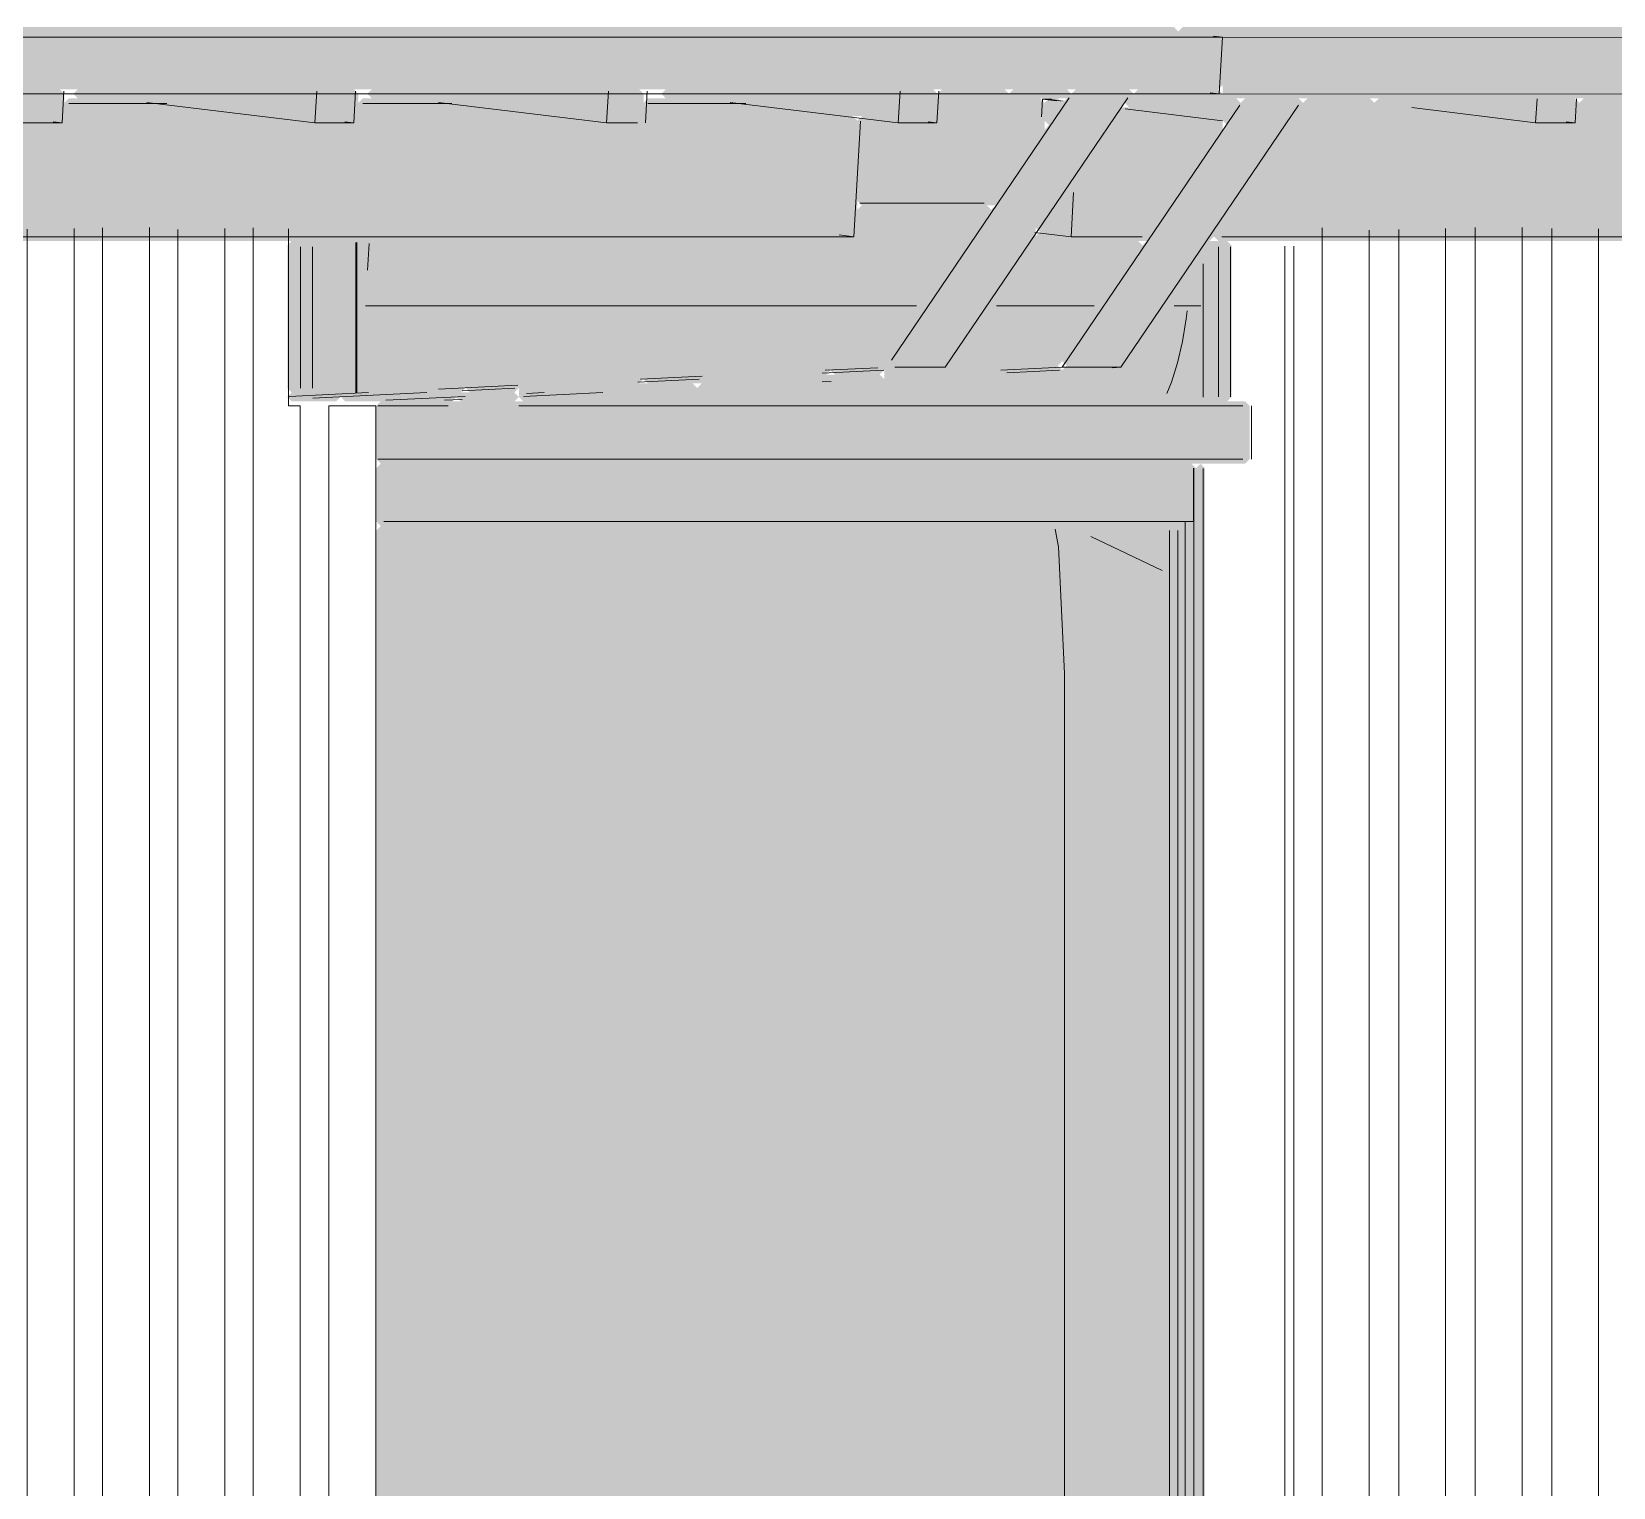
# Model space of a CAD drawing. Header units: millimetres. Extents: x 0 to 84100, y 0 to 59400.
# Drawn here: x 60988 to 62763, y 48178 to 49811 of the extents above; entities that cross this region are included whole.
import ezdxf

# ---------------------------------------------------------------- set-up
doc = ezdxf.new("R2010")
doc.units = ezdxf.units.MM
doc.layers.add('10_見えがかり', color=7, linetype='Continuous', lineweight=13)
doc.layers.add('12_見えがかり（ガラス）', color=5, linetype='Continuous', lineweight=9)

msp = doc.modelspace()

# ---------------------------------------------------------------- hatches: boundary and pattern name
at = {"layer": '10_見えがかり', "true_color": 0xbdbdbd}
for points in [[(62279.9, 49806.6), (62319.9, 49806.6), (62324.9, 49801.6), (62324.9, 49751.6), (62319.9, 49746.6), (60309.9, 49746.6), (60304.9, 49751.6), (60304.9, 49801.6), (60299.9, 49806.6), (60259.9, 49806.6), (60254.9, 49811.6), (60259.9, 49816.6), (62269.9, 49816.6)], [(64319.9, 49806.6), (64369.9, 49806.6), (64374.9, 49801.6), (64374.9, 49771.6), (64364.9, 49761.6), (64364.9, 49741.6), (64359.9, 49736.6), (62329.9, 49736.6), (62324.9, 49741.6), (62324.9, 49801.6), (62319.9, 49806.6), (62279.9, 49806.6), (62274.9, 49811.6), (62279.9, 49816.6), (64309.9, 49816.6)], [(61024.9, 49741.6), (61024.9, 49711.6), (61019.9, 49706.6), (60959.9, 49706.6), (60949.9, 49716.6), (60879.9, 49716.6), (60869.9, 49726.6), (60799.9, 49726.6), (60789.9, 49736.6), (60719.9, 49736.6), (60714.9, 49741.6), (60719.9, 49746.6), (61019.9, 49746.6)], [(61354.9, 49741.6), (61354.9, 49721.6), (61339.9, 49706.6), (61289.9, 49706.6), (61279.9, 49716.6), (61209.9, 49716.6), (61199.9, 49726.6), (61129.9, 49726.6), (61119.9, 49736.6), (61039.9, 49736.6), (61034.9, 49741.6), (61039.9, 49746.6), (61349.9, 49746.6)], [(61674.9, 49741.6), (61674.9, 49711.6), (61669.9, 49706.6), (61619.9, 49706.6), (61609.9, 49716.6), (61539.9, 49716.6), (61529.9, 49726.6), (61449.9, 49726.6), (61439.9, 49736.6), (61369.9, 49736.6), (61364.9, 49741.6), (61369.9, 49746.6), (61669.9, 49746.6)], [(62004.9, 49741.6), (62004.9, 49711.6), (61999.9, 49706.6), (61949.9, 49706.6), (61939.9, 49716.6), (61859.9, 49716.6), (61849.9, 49726.6), (61779.9, 49726.6), (61769.9, 49736.6), (61699.9, 49736.6), (61694.9, 49741.6), (61699.9, 49746.6), (61999.9, 49746.6)], [(62089.9, 49736.6), (62119.9, 49736.6), (62124.9, 49731.6), (62124.9, 49691.6), (62104.9, 49671.6), (62104.9, 49661.6), (62084.9, 49641.6), (62084.9, 49631.6), (62069.9, 49616.6), (62059.9, 49616.6), (61919.9, 49616.6), (61914.9, 49621.6), (61914.9, 49711.6), (61919.9, 49716.6), (61939.9, 49716.6), (61949.9, 49706.6), (61999.9, 49706.6), (62004.9, 49711.6), (62004.9, 49741.6), (62009.9, 49746.6), (62079.9, 49746.6)], [(62149.9, 49736.6), (62089.9, 49736.6), (62084.9, 49741.6), (62089.9, 49746.6), (62149.9, 49746.6), (62154.9, 49741.6)], [(62339.9, 49736.6), (62344.9, 49731.6), (62334.9, 49721.6), (62334.9, 49711.6), (62329.9, 49706.6), (62319.9, 49716.6), (62249.9, 49716.6), (62239.9, 49726.6), (62219.9, 49726.6), (62214.9, 49731.6), (62229.9, 49746.6), (62319.9, 49746.6), (62329.9, 49736.6)], [(61849.9, 49726.6), (61859.9, 49716.6), (61909.9, 49716.6), (61914.9, 49711.6), (61914.9, 49611.6), (61914.9, 49581.6), (61909.9, 49576.6), (61289.9, 49576.6), (60289.9, 49576.6), (60284.9, 49581.6), (60304.9, 49601.6), (60304.9, 49611.6), (60334.9, 49641.6), (60334.9, 49651.6), (60354.9, 49671.6), (60354.9, 49681.6), (60374.9, 49701.6), (60374.9, 49711.6), (60399.9, 49736.6), (60459.9, 49736.6), (60469.9, 49726.6), (60539.9, 49726.6), (60549.9, 49716.6), (60629.9, 49716.6), (60639.9, 49706.6), (60689.9, 49706.6), (60694.9, 49711.6), (60694.9, 49731.6), (60699.9, 49736.6), (60789.9, 49736.6), (60799.9, 49726.6), (60869.9, 49726.6), (60879.9, 49716.6), (60949.9, 49716.6), (60959.9, 49706.6), (61019.9, 49706.6), (61024.9, 49711.6), (61024.9, 49731.6), (61029.9, 49736.6), (61119.9, 49736.6), (61129.9, 49726.6), (61199.9, 49726.6), (61209.9, 49716.6), (61279.9, 49716.6), (61289.9, 49706.6), (61339.9, 49706.6), (61354.9, 49721.6), (61354.9, 49731.6), (61359.9, 49736.6), (61439.9, 49736.6), (61449.9, 49726.6), (61529.9, 49726.6), (61539.9, 49716.6), (61609.9, 49716.6), (61619.9, 49706.6), (61669.9, 49706.6), (61674.9, 49711.6), (61674.9, 49731.6), (61679.9, 49736.6), (61769.9, 49736.6), (61779.9, 49726.6)], [(62319.9, 49716.6), (62324.9, 49711.6), (62324.9, 49701.6), (62314.9, 49691.6), (62314.9, 49681.6), (62294.9, 49661.6), (62294.9, 49651.6), (62274.9, 49631.6), (62274.9, 49621.6), (62254.9, 49601.6), (62254.9, 49591.6), (62239.9, 49576.6), (62229.9, 49576.6), (62159.9, 49576.6), (62149.9, 49586.6), (62119.9, 49586.6), (62114.9, 49591.6), (62134.9, 49611.6), (62134.9, 49621.6), (62164.9, 49651.6), (62164.9, 49661.6), (62184.9, 49681.6), (62184.9, 49691.6), (62204.9, 49711.6), (62204.9, 49721.6), (62209.9, 49726.6), (62239.9, 49726.6), (62249.9, 49716.6)], [(62129.9, 49706.6), (62124.9, 49711.6), (62124.9, 49731.6), (62129.9, 49736.6), (62139.9, 49736.6), (62144.9, 49731.6), (62144.9, 49721.6)], [(63899.9, 49726.6), (63909.9, 49716.6), (63959.9, 49716.6), (63964.9, 49711.6), (63964.9, 49611.6), (63954.9, 49601.6), (63954.9, 49581.6), (63949.9, 49576.6), (63529.9, 49576.6), (63339.9, 49576.6), (62329.9, 49576.6), (62319.9, 49576.6), (62314.9, 49581.6), (62314.9, 49591.6), (62334.9, 49611.6), (62334.9, 49621.6), (62354.9, 49641.6), (62354.9, 49651.6), (62374.9, 49671.6), (62374.9, 49681.6), (62394.9, 49701.6), (62394.9, 49711.6), (62419.9, 49736.6), (62489.9, 49736.6), (62499.9, 49726.6), (62569.9, 49726.6), (62579.9, 49716.6), (62649.9, 49716.6), (62659.9, 49706.6), (62719.9, 49706.6), (62724.9, 49711.6), (62724.9, 49731.6), (62729.9, 49736.6), (62819.9, 49736.6), (62829.9, 49726.6), (62899.9, 49726.6), (62909.9, 49716.6), (62979.9, 49716.6), (62989.9, 49706.6), (63049.9, 49706.6), (63054.9, 49711.6), (63054.9, 49731.6), (63059.9, 49736.6), (63149.9, 49736.6), (63159.9, 49726.6), (63229.9, 49726.6), (63239.9, 49716.6), (63309.9, 49716.6), (63319.9, 49706.6), (63379.9, 49706.6), (63384.9, 49711.6), (63384.9, 49731.6), (63389.9, 49736.6), (63479.9, 49736.6), (63489.9, 49726.6), (63559.9, 49726.6), (63569.9, 49716.6), (63649.9, 49716.6), (63659.9, 49706.6), (63709.9, 49706.6), (63714.9, 49711.6), (63714.9, 49731.6), (63719.9, 49736.6), (63819.9, 49736.6), (63829.9, 49726.6)], [(62724.9, 49731.6), (62724.9, 49711.6), (62719.9, 49706.6), (62659.9, 49706.6), (62649.9, 49716.6), (62579.9, 49716.6), (62569.9, 49726.6), (62499.9, 49726.6), (62494.9, 49731.6), (62499.9, 49736.6), (62719.9, 49736.6)], [(61279.9, 49406.6), (61274.9, 49411.6), (61274.9, 49571.6), (61279.9, 49576.6), (61289.9, 49576.6), (61284.9, 49571.6), (61284.9, 49411.6), (61289.9, 49406.6)]]:
    msp.add_hatch(color=8, dxfattribs=at).paths.add_polyline_path(points)
at = {"layer": '10_見えがかり', "true_color": 0xe9dcc4}
for points in [[(62204.9, 49711.6), (62184.9, 49691.6), (62184.9, 49681.6), (62164.9, 49661.6), (62164.9, 49651.6), (62134.9, 49621.6), (62134.9, 49611.6), (62114.9, 49591.6), (62114.9, 49581.6), (62094.9, 49561.6), (62094.9, 49551.6), (62074.9, 49531.6), (62074.9, 49521.6), (62054.9, 49501.6), (62054.9, 49491.6), (62034.9, 49471.6), (62034.9, 49461.6), (62009.9, 49436.6), (61959.9, 49436.6), (61954.9, 49441.6), (61954.9, 49451.6), (61974.9, 49471.6), (61974.9, 49481.6), (61994.9, 49501.6), (61994.9, 49511.6), (62024.9, 49541.6), (62024.9, 49551.6), (62044.9, 49571.6), (62044.9, 49581.6), (62064.9, 49601.6), (62064.9, 49611.6), (62084.9, 49631.6), (62084.9, 49641.6), (62104.9, 49661.6), (62104.9, 49671.6), (62124.9, 49691.6), (62124.9, 49701.6), (62144.9, 49721.6), (62144.9, 49731.6), (62159.9, 49746.6), (62219.9, 49746.6), (62224.9, 49741.6), (62204.9, 49721.6)], [(62394.9, 49701.6), (62374.9, 49681.6), (62374.9, 49671.6), (62354.9, 49651.6), (62354.9, 49641.6), (62334.9, 49621.6), (62334.9, 49611.6), (62314.9, 49591.6), (62314.9, 49581.6), (62309.9, 49576.6), (62284.9, 49551.6), (62284.9, 49541.6), (62264.9, 49521.6), (62264.9, 49511.6), (62244.9, 49491.6), (62244.9, 49481.6), (62224.9, 49461.6), (62224.9, 49451.6), (62209.9, 49436.6), (62149.9, 49436.6), (62144.9, 49441.6), (62164.9, 49461.6), (62164.9, 49471.6), (62194.9, 49501.6), (62194.9, 49511.6), (62214.9, 49531.6), (62214.9, 49541.6), (62234.9, 49561.6), (62234.9, 49571.6), (62254.9, 49591.6), (62254.9, 49601.6), (62274.9, 49621.6), (62274.9, 49631.6), (62294.9, 49651.6), (62294.9, 49661.6), (62314.9, 49681.6), (62314.9, 49691.6), (62334.9, 49711.6), (62334.9, 49721.6), (62349.9, 49736.6), (62409.9, 49736.6), (62414.9, 49731.6), (62394.9, 49711.6)], [(61674.9, 49421.6), (61679.9, 49426.6), (61739.9, 49426.6), (61744.9, 49421.6), (61739.9, 49416.6), (61679.9, 49416.6)], [(61879.9, 49416.6), (61874.9, 49421.6), (61879.9, 49426.6), (61939.9, 49426.6), (61944.9, 49421.6), (61939.9, 49416.6)], [(61884.9, 49431.6), (61889.9, 49436.6), (61939.9, 49436.6), (61944.9, 49431.6), (61939.9, 49426.6), (61889.9, 49426.6)], [(62074.9, 49431.6), (62079.9, 49436.6), (62139.9, 49436.6), (62144.9, 49431.6), (62139.9, 49426.6), (62079.9, 49426.6)], [(61274.9, 49401.6), (61279.9, 49406.6), (61289.9, 49406.6), (61329.9, 49406.6), (61334.9, 49401.6), (61329.9, 49396.6), (61279.9, 49396.6)], [(61469.9, 49396.6), (61464.9, 49401.6), (61469.9, 49406.6), (61529.9, 49406.6), (61534.9, 49401.6), (61529.9, 49396.6)], [(61474.9, 49411.6), (61479.9, 49416.6), (61529.9, 49416.6), (61534.9, 49411.6), (61529.9, 49406.6), (61479.9, 49406.6)], [(61669.9, 49406.6), (61664.9, 49411.6), (61669.9, 49416.6), (61729.9, 49416.6), (61734.9, 49411.6), (61729.9, 49406.6)], [(62354.9, 49391.6), (62354.9, 49331.6), (62349.9, 49326.6), (61379.9, 49326.6), (61374.9, 49331.6), (61374.9, 49391.6), (61379.9, 49396.6), (61459.9, 49396.6), (61539.9, 49396.6), (62329.9, 49396.6), (62349.9, 49396.6)], [(62294.9, 49321.6), (62294.9, 49261.6), (62289.9, 49256.6), (62279.9, 49256.6), (61379.9, 49256.6), (61374.9, 49261.6), (61374.9, 49321.6), (61379.9, 49326.6), (62289.9, 49326.6)], [(62304.9, 49321.6), (62304.9, 46951.6), (62299.9, 46946.6), (62294.9, 46951.6), (62294.9, 47031.6), (62289.9, 47036.6), (62279.9, 47036.6), (62284.9, 47041.6), (62284.9, 49251.6), (62279.9, 49256.6), (62289.9, 49256.6), (62294.9, 49261.6), (62294.9, 49321.6), (62299.9, 49326.6)]]:
    msp.add_hatch(color=8, dxfattribs=at).paths.add_polyline_path(points)
at = {"layer": '12_見えがかり（ガラス）', "true_color": 0xdce9f2}
h = msp.add_hatch(color=8, dxfattribs=at)
h.paths.add_polyline_path([(62064.9, 49611.6), (62064.9, 49601.6), (62044.9, 49581.6), (62044.9, 49571.6), (62024.9, 49551.6), (62024.9, 49541.6), (61994.9, 49511.6), (61994.9, 49501.6), (61974.9, 49481.6), (61974.9, 49471.6), (61954.9, 49451.6), (61954.9, 49441.6), (61959.9, 49436.6), (62009.9, 49436.6), (62034.9, 49461.6), (62034.9, 49471.6), (62054.9, 49491.6), (62054.9, 49501.6), (62074.9, 49521.6), (62074.9, 49531.6), (62094.9, 49551.6), (62094.9, 49561.6), (62119.9, 49586.6), (62149.9, 49586.6), (62159.9, 49576.6), (62229.9, 49576.6), (62234.9, 49571.6), (62234.9, 49561.6), (62214.9, 49541.6), (62214.9, 49531.6), (62194.9, 49511.6), (62194.9, 49501.6), (62164.9, 49471.6), (62164.9, 49461.6), (62139.9, 49436.6), (62079.9, 49436.6), (62074.9, 49431.6), (62079.9, 49426.6), (62139.9, 49426.6), (62149.9, 49436.6), (62209.9, 49436.6), (62224.9, 49451.6), (62224.9, 49461.6), (62244.9, 49481.6), (62244.9, 49491.6), (62264.9, 49511.6), (62264.9, 49521.6), (62284.9, 49541.6), (62284.9, 49551.6), (62309.9, 49576.6), (62329.9, 49576.6), (62334.9, 49571.6), (62334.9, 49401.6), (62329.9, 49396.6), (61539.9, 49396.6), (61534.9, 49401.6), (61534.9, 49411.6), (61529.9, 49416.6), (61479.9, 49416.6), (61459.9, 49396.6), (61339.9, 49396.6), (61329.9, 49406.6), (61289.9, 49406.6), (61284.9, 49411.6), (61284.9, 49571.6), (61289.9, 49576.6), (61909.9, 49576.6), (61914.9, 49581.6), (61914.9, 49611.6), (61919.9, 49616.6), (62059.9, 49616.6)])
h.paths.add_polyline_path([(61944.9, 49431.6), (61939.9, 49436.6), (61889.9, 49436.6), (61874.9, 49421.6), (61879.9, 49416.6), (61939.9, 49416.6), (61944.9, 49421.6)], flags=0)
h.paths.add_polyline_path([(61744.9, 49421.6), (61739.9, 49426.6), (61679.9, 49426.6), (61664.9, 49411.6), (61669.9, 49406.6), (61729.9, 49406.6)], flags=0)
msp.add_hatch(color=8, dxfattribs=at).paths.add_polyline_path([(62279.9, 49256.6), (62284.9, 49251.6), (62284.9, 47041.6), (62279.9, 47036.6), (61379.9, 47036.6), (61374.9, 47041.6), (61374.9, 49251.6), (61379.9, 49256.6)])

# ---------------------------------------------------------------- linework, layer by layer
at = {"layer": '10_見えがかり'}
for points in [[(60307.7, 49805.1), (62324.4, 49805.1)], [(62324.4, 49805.1), (62314.5, 49806.3)], [(62314.5, 49806.3), (62324.4, 49805.1)], [(62320.7, 49741.6), (62324.4, 49805.1)], [(62320.8, 49741.6), (62324.4, 49805.1)], [(62324.4, 49805.1), (64371.8, 49804.8)], [(62320.7, 49741.6), (60304.1, 49741.6)], [(61022.3, 49709.1), (61024.4, 49744.8)], [(61306.1, 49709.1), (61308.1, 49744.8)], [(61349.6, 49709.1), (61351.6, 49744.8)], [(61633.3, 49709.1), (61635.4, 49744.8)], [(61676.9, 49709.1), (61678.9, 49744.8)], [(61960.6, 49709.1), (61962.7, 49744.8)], [(62004.1, 49709.1), (62006.2, 49744.8)], [(62320.7, 49741.6), (62310.9, 49742.8)], [(62320.8, 49741.6), (62310.9, 49742.8)], [(62320.8, 49741.6), (64368.2, 49741.2)], [(61029.8, 49730.7), (61139.8, 49730.7)], [(61306.1, 49709.1), (61117.5, 49731.9)], [(61359.7, 49730.7), (61459.6, 49730.7)], [(61633.3, 49709.1), (61444.7, 49731.9)], [(61679.5, 49730.7), (61789.5, 49730.7)], [(61960.6, 49709.1), (61772, 49731.9)], [(62152.5, 49737.3), (61953.2, 49442.9)], [(62218.2, 49737.3), (62013.4, 49434.8)], [(62122.5, 49735.7), (62121.4, 49715.8)], [(62138.7, 49733.7), (62122.5, 49735.7)], [(62122.5, 49735.7), (62132.5, 49735.7)], [(62145.8, 49733.5), (62125.9, 49735.9)], [(62344.1, 49729.1), (62144.8, 49434.8)], [(62409.9, 49729.1), (62210.6, 49434.8)], [(62324.4, 49711.5), (62215.2, 49724.9)], [(62676, 49709.1), (62537.1, 49726.2)], [(62676, 49709.1), (62677.6, 49735.9)], [(62720.2, 49709.1), (62721.7, 49735.9)], [(60978.8, 49709.1), (61022.3, 49709.1)], [(61012.4, 49710.3), (61022.3, 49709.1)], [(61306.1, 49709.1), (61349.6, 49709.1)], [(61339.7, 49710.3), (61349.6, 49709.1)], [(61633.3, 49709.1), (61668.2, 49709.1)], [(61910.8, 49581.3), (61918.3, 49710.8)], [(61960.6, 49709.1), (62004.1, 49709.1)], [(61994.2, 49710.3), (62004.1, 49709.1)], [(62676, 49709.1), (62720.2, 49709.1)], [(62710.2, 49710.3), (62720.2, 49709.1)], [(61917.4, 49618.8), (62057.2, 49618.8)], [(62157.4, 49631.1), (62154.6, 49581.3)], [(60301.6, 49581.3), (61910.8, 49581.3)], [(61035.7, 49590.4), (61035.7, 47206.6), (60983, 47206.6), (60983, 49589.9)], [(61120.3, 49591.5), (61120.3, 47206.6), (61067.6, 47206.6), (61067.6, 49591.4)], [(61205, 49590.7), (61205, 47206.6), (61152.3, 47206.6), (61152.3, 49589.4)], [(61276.3, 49590.1), (61276.3, 49391.6), (61289.6, 49391.6), (61289.6, 47206.6), (61236.9, 47206.6), (61236.9, 49591.3)], [(61910.8, 49581.3), (61894.4, 49583.3)], [(62114.1, 49586.2), (62154.6, 49581.3)], [(62154.6, 49581.3), (62234.3, 49581.3)], [(62324, 49581.3), (63948.3, 49581.3)], [(62489, 49588.5), (62489, 47206.6), (62436.5, 47206.6), (62436.5, 49591.1)], [(62574.9, 49590.7), (62574.9, 47206.6), (62522.3, 47206.6), (62522.3, 49589.5)], [(62660.7, 49591.5), (62660.7, 47206.6), (62608.2, 47206.6), (62608.2, 49591.5)], [(62746.6, 49590), (62746.6, 47206.6), (62694, 47206.6), (62694, 49590.4)], [(61351.8, 49406.2), (61351.8, 49574.7)], [(61353.2, 49406.2), (61353.2, 49574.7)], [(61366.9, 49573.7), (61365.2, 49543.8)], [(62394.4, 46796.6), (62394.4, 49570.8)], [(62394.4, 49570.8), (62394.4, 46946.6)], [(62404.6, 49570.8), (62404.6, 46946.6)], [(62302.9, 49401.1), (62302.9, 49550.8)], [(61362.9, 49503.9), (61981.1, 49503.9)], [(62070.8, 49503.9), (62180.5, 49503.9)], [(62270.3, 49503.9), (62300.2, 49503.9)], [(62283.8, 49489.3), (62284.8, 49498)], [(62279.6, 49463.9), (62283.8, 49489.3)], [(62274, 49439.9), (62279.6, 49463.9)], [(62267.3, 49418.1), (62274, 49439.9)], [(61737.4, 49421.3), (61668.4, 49417.9)], [(61740.6, 49424.7), (61671.6, 49421.3)], [(61944.4, 49431.4), (61875.4, 49428)], [(61937.8, 49434.3), (61878.6, 49431.4)], [(61957, 49434.8), (62013.4, 49434.8)], [(62144.8, 49434.8), (62075.8, 49431.4)], [(62141.6, 49431.4), (62082.4, 49428.5)], [(62144.8, 49434.8), (62210.6, 49434.8)], [(62210.6, 49434.8), (62200.7, 49434.3)], [(61366.1, 49406.4), (61277.3, 49402)], [(61431.8, 49406.4), (61303.6, 49400.1)], [(61474.5, 49402), (61385.8, 49397.7)], [(61504.1, 49413.1), (61444.9, 49410.2)], [(61530.4, 49411.2), (61471.2, 49408.3)], [(61533.6, 49414.6), (61504.1, 49413.1)], [(61629, 49406.4), (61540.3, 49402)], [(61563.2, 49406.4), (61543.5, 49405.4)], [(61885.3, 49418.9), (61875.4, 49418.4)], [(62262.2, 49405.4), (62267.3, 49418.1)], [(61374.3, 49391.6), (61374.3, 47206.6), (61321.5, 47206.6), (61321.5, 49391.6), (61374.3, 49391.6)], [(61455.7, 49391.6), (61376.5, 49391.6)], [(61471.3, 49398.7), (61451.5, 49397.7)], [(62347.3, 49391.6), (61535, 49391.6)], [(62357.2, 49331.6), (62357.2, 49391.6)], [(62347.3, 49331.6), (61376.5, 49331.6)], [(62292.2, 49261.6), (62292.2, 49321.6)], [(62292.3, 49321.6), (62292.3, 46946.6)], [(62302.9, 46956.2), (62302.9, 49321.3)], [(62292.2, 49261.6), (61383.2, 49261.6)], [(62283.2, 49261.6), (62292.2, 49261.6)], [(62140.5, 49233.4), (62136.7, 49253)], [(62256.9, 49206.9), (62176.7, 49244.9)], [(62265.1, 49251.7), (62265.1, 47046.4)], [(62147.2, 49091), (62140.5, 49233.4)], [(62147.2, 48948.1), (62147.2, 49091)], [(62147.2, 48805.1), (62147.2, 48948.1)], [(62147.2, 48662.2), (62147.2, 48805.1)], [(62147.2, 48519.2), (62147.2, 48662.2)], [(62147.2, 48376.2), (62147.2, 48519.2)], [(62147.2, 48233.3), (62147.2, 48376.2)], [(62147.2, 48090.3), (62147.2, 48233.3)]]:
    msp.add_lwpolyline(points, dxfattribs=at)
at = {"layer": '12_見えがかり（ガラス）'}
for points in [[(61289.8, 49570), (61289.8, 49411.4)], [(61303.4, 49570), (61303.4, 49411.4)], [(62319.9, 49401.5), (62319.9, 49570)], [(62333.5, 49401.5), (62333.5, 49570)], [(62282.8, 49261.6), (61383.7, 49261.6)], [(62282.8, 47036.6), (62282.8, 49261.6)], [(62274.6, 47036.6), (62274.6, 49251.6)]]:
    msp.add_lwpolyline(points, dxfattribs=at)

doc.saveas('drawing.dxf')
